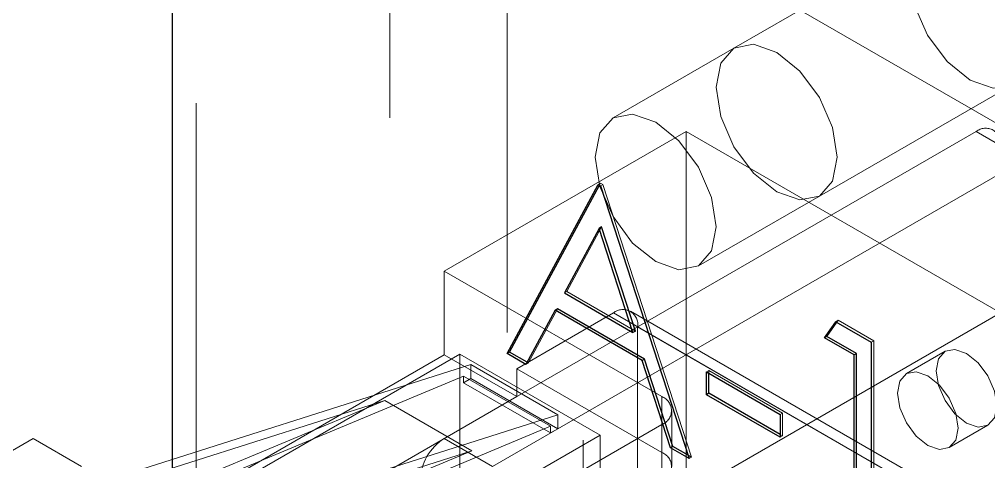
# Model space of a CAD drawing. Header units: millimetres. Extents: x 108 to 5832, y 144 to 4056.
# Drawn here: x 4447.92 to 4476.26, y 3268.63 to 3281.57 of the extents above; entities that cross this region are included whole.
import ezdxf

# ---------------------------------------------------------------- set-up
doc = ezdxf.new("R2010")
doc.units = ezdxf.units.MM
doc.header["$LTSCALE"] = 20
doc.linetypes.add('HIDDEN', pattern=[1.905, 1.27, -0.635])

msp = doc.modelspace()

# ---------------------------------------------------------------- linework, layer by layer
at = {"color": 1, "linetype": 'HIDDEN', "lineweight": 18}
for p, q in [((4453.089, 3355.318), (4453.089, 3234.469)), ((4462.175, 3297.812), (4462.175, 3240.654)), ((4464.403, 3243.859), (4464.403, 3291.218)), ((4459.453, 3288.361), (4480.666, 3276.115)), ((4458.746, 3240.593), (4458.746, 3287.953)), ((4474.466, 3283.994), (4468.809, 3280.729)), ((4468.809, 3280.729), (4465.274, 3278.688)), ((4471.309, 3276.399), (4476.966, 3279.664)), ((4475.893, 3278.288), (4460.337, 3269.307)), ((4467.408, 3278.287), (4460.337, 3274.205)), ((4467.408, 3278.287), (4476.6, 3272.98)), ((4467.408, 3278.287), (4467.408, 3257.873)), ((4477.307, 3277.472), (4475.893, 3278.288)), ((4461.751, 3268.491), (4477.307, 3277.472)), ((4464.908, 3276.778), (4464.838, 3276.737)), ((4464.875, 3276.716), (4464.908, 3276.778)), ((4464.908, 3276.778), (4464.98, 3276.737)), ((4464.98, 3276.737), (4464.91, 3276.696)), ((4464.98, 3276.737), (4467.571, 3268.76)), ((4467.774, 3274.358), (4471.309, 3276.399)), ((4464.939, 3275.497), (4463.922, 3273.608)), ((4466.701, 3270.531), (4460.337, 3274.205)), ((4460.337, 3271.755), (4460.337, 3274.205)), ((4463.922, 3273.608), (4463.852, 3273.567)), ((4463.922, 3273.608), (4465.928, 3272.45)), ((4476.6, 3272.98), (4459.63, 3263.183)), ((4465.286, 3272.98), (4462.458, 3271.347)), ((4463.649, 3273.101), (4462.796, 3271.516)), ((4465.286, 3272.98), (4473.772, 3268.082)), ((4474.272, 3268.131), (4465.786, 3273.03)), ((4471.858, 3272.766), (4471.787, 3272.725)), ((4471.817, 3272.708), (4471.858, 3272.766)), ((4471.858, 3272.766), (4472.896, 3272.167)), ((4465.994, 3254.608), (4465.994, 3272.572)), ((4474.479, 3267.673), (4465.994, 3272.572)), ((4472.896, 3272.167), (4472.825, 3272.126)), ((4472.896, 3272.167), (4472.896, 3265.686)), ((4460.337, 3271.755), (4448.669, 3265.02)), ((4451.745, 3266.551), (4460.796, 3271.776)), ((4462.458, 3270.531), (4460.337, 3271.755)), ((4460.796, 3271.776), (4464.898, 3269.408)), ((4460.796, 3271.776), (4460.796, 3266.877)), ((4474.985, 3271.858), (4473.854, 3271.205)), ((4448.528, 3267.47), (4461.114, 3271.47)), ((4461.114, 3271.47), (4463.66, 3270)), ((4461.114, 3271.47), (4461.114, 3271.062)), ((4462.796, 3271.516), (4462.725, 3271.475)), ((4462.796, 3271.516), (4462.759, 3271.538)), ((4462.458, 3270.531), (4462.458, 3271.347)), ((4466.701, 3268.898), (4462.458, 3271.347)), ((4468.075, 3271.294), (4468.004, 3271.253)), ((4468.075, 3271.213), (4468.075, 3271.294)), ((4468.075, 3271.294), (4470.233, 3270.048)), ((4460.902, 3271.134), (4448.307, 3265.875)), ((4460.902, 3270.939), (4460.902, 3271.134)), ((4460.902, 3271.134), (4463.448, 3269.665)), ((4461.114, 3271.062), (4460.902, 3270.939)), ((4460.902, 3270.939), (4463.448, 3269.47)), ((4461.114, 3271.062), (4463.66, 3269.592)), ((4448.336, 3266.134), (4458.597, 3270.419)), ((4458.597, 3270.419), (4448.481, 3267.204)), ((4462.458, 3270.531), (4450.791, 3263.795)), ((4461.143, 3268.95), (4458.597, 3270.419)), ((4466.701, 3268.898), (4466.701, 3270.531)), ((4466.994, 3268.49), (4466.994, 3270.123)), ((4470.233, 3270.048), (4470.163, 3270.007)), ((4470.233, 3270.048), (4470.233, 3269.383)), ((4451.074, 3266.001), (4463.66, 3270)), ((4463.66, 3270), (4463.66, 3269.592)), ((4463.448, 3269.665), (4450.852, 3264.405)), ((4456.448, 3263.796), (4466.701, 3269.715)), ((4463.448, 3269.47), (4463.448, 3269.665)), ((4463.66, 3269.592), (4463.448, 3269.47)), ((4466.701, 3269.715), (4466.701, 3268.082)), ((4475.104, 3269.04), (4476.235, 3269.693)), ((4448.316, 3269.307), (4447.255, 3268.695)), ((4447.255, 3268.695), (4448.316, 3269.307)), ((4449.73, 3268.491), (4448.316, 3269.307)), ((4455.847, 3264.183), (4464.898, 3269.408)), ((4460.337, 3269.307), (4461.751, 3268.491)), ((4464.898, 3269.408), (4464.898, 3264.509)), ((4470.233, 3269.383), (4470.162, 3269.424)), ((4470.233, 3269.383), (4470.163, 3269.342)), ((4450.881, 3264.665), (4461.143, 3268.95)), ((4461.143, 3268.95), (4451.027, 3265.735)), ((4467.571, 3268.76), (4467.467, 3268.819)), ((4467.571, 3268.76), (4467.5, 3268.719))]:
    msp.add_line(p, q, dxfattribs=at)
at = {"color": 7, "linetype": 'Continuous', "lineweight": 25}
for p, q in [((4452.382, 3320.615), (4452.382, 3234.061)), ((4462.175, 3271.793), (4464.838, 3276.737)), ((4462.246, 3271.834), (4464.875, 3276.716)), ((4464.838, 3276.737), (4464.91, 3276.696)), ((4464.91, 3276.696), (4467.5, 3268.719)), ((4464.868, 3275.456), (4463.852, 3273.567)), ((4464.939, 3275.497), (4464.868, 3275.456)), ((4465.857, 3272.409), (4464.868, 3275.456)), ((4465.928, 3272.45), (4464.939, 3275.497)), ((4463.852, 3273.567), (4465.857, 3272.409)), ((4463.578, 3273.06), (4462.725, 3271.475)), ((4463.649, 3273.101), (4463.578, 3273.06)), ((4466.123, 3271.591), (4463.578, 3273.06)), ((4466.194, 3271.632), (4463.649, 3273.101)), ((4471.458, 3272.251), (4471.787, 3272.725)), ((4471.528, 3272.292), (4471.817, 3272.708)), ((4471.787, 3272.725), (4472.825, 3272.126)), ((4465.928, 3272.45), (4465.857, 3272.409)), ((4471.528, 3272.292), (4471.458, 3272.251)), ((4472.321, 3271.752), (4471.458, 3272.251)), ((4472.392, 3271.793), (4471.528, 3272.292)), ((4472.825, 3272.126), (4472.825, 3265.645)), ((4462.246, 3271.834), (4462.175, 3271.793)), ((4462.725, 3271.475), (4462.175, 3271.793)), ((4462.759, 3271.538), (4462.246, 3271.834)), ((4472.392, 3271.793), (4472.321, 3271.752)), ((4472.321, 3265.936), (4472.321, 3271.752)), ((4472.392, 3265.977), (4472.392, 3271.793)), ((4466.194, 3271.632), (4466.123, 3271.591)), ((4466.953, 3269.035), (4466.123, 3271.591)), ((4467.023, 3269.076), (4466.194, 3271.632)), ((4468.004, 3271.253), (4470.163, 3270.007)), ((4468.004, 3270.589), (4468.004, 3271.253)), ((4468.075, 3270.629), (4468.075, 3271.213)), ((4468.075, 3270.629), (4468.004, 3270.589)), ((4470.162, 3269.424), (4468.075, 3270.629)), ((4470.163, 3269.342), (4468.004, 3270.589)), ((4470.163, 3270.007), (4470.163, 3269.342)), ((4467.023, 3269.076), (4466.953, 3269.035)), ((4467.5, 3268.719), (4466.953, 3269.035)), ((4467.467, 3268.819), (4467.023, 3269.076))]:
    msp.add_line(p, q, dxfattribs=at)
at = {"color": 1, "linetype": 'HIDDEN', "lineweight": 18, "flags": 128}
for points in [[(4475.716, 3279.788), (4475.04, 3280.334), (4474.466, 3281.107), (4474.083, 3281.991), (4473.949, 3282.85), (4474.083, 3283.553), (4474.466, 3283.994), (4475.04, 3284.106), (4475.716, 3283.871), (4476.393, 3283.325), (4476.966, 3282.551), (4477.349, 3281.668), (4477.484, 3280.809), (4477.349, 3280.105), (4476.966, 3279.664), (4476.393, 3279.553), (4475.716, 3279.788)], [(4470.059, 3276.522), (4469.383, 3277.068), (4468.809, 3277.842), (4468.426, 3278.725), (4468.292, 3279.584), (4468.426, 3280.288), (4468.809, 3280.729), (4469.383, 3280.84), (4470.059, 3280.605), (4470.736, 3280.059), (4471.309, 3279.286), (4471.693, 3278.402), (4471.827, 3277.543), (4471.693, 3276.84), (4471.309, 3276.399), (4470.736, 3276.287), (4470.059, 3276.522)], [(4468.292, 3279.584), (4468.426, 3280.288), (4468.809, 3280.729), (4469.383, 3280.84), (4470.059, 3280.605), (4470.736, 3280.059), (4471.309, 3279.286), (4471.693, 3278.402), (4471.827, 3277.543), (4471.693, 3276.84), (4471.309, 3276.399), (4470.736, 3276.287), (4470.059, 3276.522), (4469.383, 3277.068), (4468.809, 3277.842), (4468.426, 3278.725), (4468.292, 3279.584)], [(4464.756, 3277.543), (4464.891, 3278.247), (4465.274, 3278.688), (4465.847, 3278.799), (4466.524, 3278.564), (4467.2, 3278.018), (4467.774, 3277.245), (4468.157, 3276.361), (4468.292, 3275.502), (4468.157, 3274.799), (4467.774, 3274.358), (4467.2, 3274.246), (4466.524, 3274.481), (4465.847, 3275.027), (4465.274, 3275.801), (4464.891, 3276.684), (4464.756, 3277.543)], [(4476.494, 3270.265), (4476.427, 3270.695), (4476.235, 3271.136), (4475.948, 3271.523), (4475.61, 3271.796), (4475.272, 3271.914), (4474.985, 3271.858), (4474.794, 3271.637), (4474.726, 3271.286), (4474.794, 3270.856), (4474.985, 3270.414), (4475.272, 3270.028), (4475.61, 3269.755), (4475.948, 3269.637), (4476.235, 3269.693), (4476.427, 3269.913), (4476.494, 3270.265)], [(4475.363, 3269.612), (4475.295, 3270.041), (4475.104, 3270.483), (4474.817, 3270.87), (4474.479, 3271.143), (4474.141, 3271.26), (4473.854, 3271.205), (4473.662, 3270.984), (4473.595, 3270.633), (4473.662, 3270.203), (4473.854, 3269.761), (4474.141, 3269.375), (4474.479, 3269.102), (4474.817, 3268.984), (4475.104, 3269.04), (4475.295, 3269.26), (4475.363, 3269.612)]]:
    msp.add_lwpolyline(points, dxfattribs=at)
at = {"color": 1, "linetype": 'HIDDEN', "lineweight": 18}
for centre, radius, start, end in [((4476.169, 3277.949), 0.437, 350.7883, 129.198), ((4465.562, 3272.642), 0.437, 350.7887, 129.2094), ((4466.546, 3270.123), 0.437, 290.7756, 69.2185), ((4461.165, 3268.013), 1.537, 122.6093, 177.3917), ((4466.546, 3268.49), 0.437, 290.7756, 69.2185)]:
    msp.add_arc(centre, radius, start, end, dxfattribs=at)

doc.saveas('drawing.dxf')
